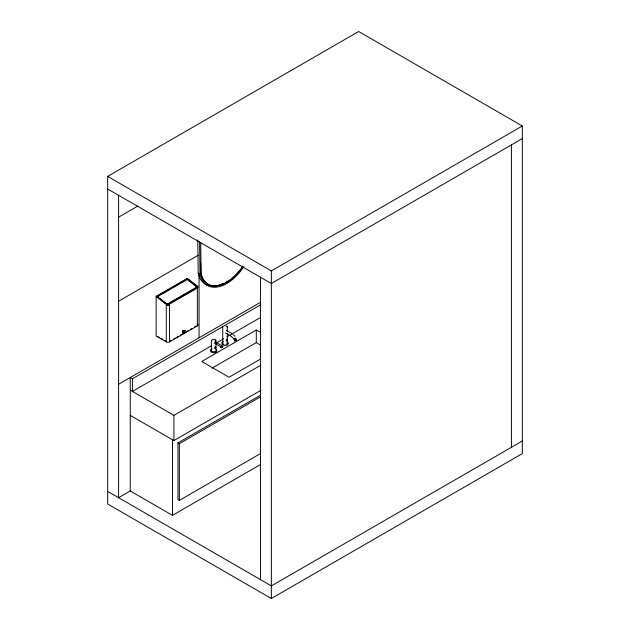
<?xml version="1.0" encoding="UTF-8"?>
<svg xmlns="http://www.w3.org/2000/svg" width="630" height="630" viewBox="0 0 630 630"><rect width="100%" height="100%" fill="white"/><g stroke="black" fill="none" stroke-linecap="round" stroke-linejoin="round"><path stroke-width="0.94" d="M107.675 189L107.675 176.4L358.651 31.5L522.325 126L522.325 453.6L271.349 598.5L107.675 504L107.675 189L271.349 283.5L522.325 138.6M130.505 490.817L118.582 497.7L118.582 195.3M211.373 340.791L212.704 339.428L215.531 339.869M215.956 340.791L215.539 339.869M227.304 327.246L227.233 326.765M522.325 126L271.349 270.9L271.349 598.5M183.834 332.231L183.653 332.545M183.275 331.852L182.936 332.073L183.495 331.616M184.787 331.065C184.425 330.711 184.488 331.333 184.582 330.766M183.511 332.577C182.991 331.852 184.149 333.034 183.448 332.199M183.716 331.734L183.677 331.246L183.677 331.711L184.259 331.372M183.645 331.498L183.306 331.923L183.346 331.482M220.602 347.366L220.862 347.043L220.776 347.61M221.248 347.413L220.768 347.036M183.401 332.364L182.968 332.939L183.023 332.443M183.393 332.231L183.18 332.774L183.613 332.057M184.039 331.545L184.409 331.191M183.984 331.577L184.133 331.026M156.555 297.612L156.996 296.352L166.651 303.817L168.344 304.093L197.347 287.343L197.529 288.43L196.875 287.815L196.875 288.445L197.347 286.839L187.22 278.397L156.122 296.352L156.122 336.042L166.273 341.901A2.315 1.339 0 0 0 169.541 341.901L197.371 325.836L197.371 288.036A2.315 1.339 0 0 0 197.371 286.146L187.22 278.397L187.22 279.531L197.347 287.469M169.163 303.817L168.509 305.455L168.344 304.093L167.281 305.448L167.47 304.093L167.47 304.723L166.651 304.447L166.651 303.817L166.273 304.101L166.273 341.901M220.846 347.469C219.618 346.091 222.437 347.847 221.602 347.138M214.531 342.184L215.058 341.814M167.304 305.455L168.344 304.093L168.344 304.723L169.163 304.447M234.651 340.491L234.62 340.932L235.329 340.72M235.966 338.94L235.226 339.767L234.092 339.696M235.943 339.956L235.982 339.161M236.51 340.058L235.321 340.743M214.98 347.051C213.775 351.642 217.649 345.579 214.987 347.036M236.045 339.247L234.218 340.011M234.423 340.531L234.699 340.885M234.903 340.609L236.116 340.05L235.856 339.428M220.846 346.973L220.563 347.461M235.376 338.066L234.903 338.31M236.069 339.932L235.612 340.145M118.582 217.185L138.072 205.939M118.582 301.227L198.214 255.252M156.555 296.604L187.22 278.901L196.93 286.398A2.315 1.339 0 0 1 196.93 288.288M187.22 279.531L156.996 296.982L156.996 296.352L156.122 296.352L166.273 304.101A2.315 1.339 0 0 0 169.541 304.101L197.371 288.036M166.651 304.447L196.875 286.996L196.875 286.366L187.22 278.901M182.621 330.718L182.661 331.152L182.684 330.679M182.873 330.789L182.724 331.12M183.07 330.915L183.33 330.671M183.771 330.514L183.771 330.711M182.944 330.994L183.574 330.766M183.031 330.892L183.031 331.301L183.125 330.884M183.535 331.01L184.015 330.781M184.992 330.482L185.031 330.97L185.031 330.506M169.541 341.397L171.202 340.436M173.691 339.003L175.353 338.042M177.014 337.082L178.676 336.129M180.33 335.168L188.63 330.372M190.291 329.419L191.953 328.458M194.442 327.025L196.103 326.064M118.582 384.261L260.678 302.227M260.284 464.656L172.494 515.34L130.26 490.959L130.26 377.52L132.442 378.78L260.3 304.959M211.711 345.649L132.442 391.419L132.442 378.78M215.98 343.192L223.65 338.767M227.06 336.798L260.3 317.599M260.56 332.459L256.292 329.994L201.734 361.494L229.013 377.244L260.56 359.037M211.964 368.188L256.292 342.594L260.56 345.059M130.26 390.159L173.911 415.359L260.851 365.164M130.26 415.359L173.911 440.559L260.851 390.364M260.261 453.702L179.361 500.409L177.944 499.59L177.944 442.89L260.544 395.199M177.944 442.89L179.361 443.709L260.261 397.002M522.325 441L271.349 585.9L107.675 491.4M215.137 351.453L214.98 351.524A2.3 1.331 0 0 1 212.034 351.382M234.943 338.318L234.132 338.641M197.371 286.146L196.875 286.366L196.93 287.406M221.429 347.413L220.72 347.248M220.626 347.555L221.65 347.634M234.549 340.531L235.439 340.263M234.171 338.601L233.588 338.601M220.862 346.476L221.484 346.445M233.958 338.664L233.557 338.735M214.444 343.145L222.059 347.539C224.264 346.76 221.5 345.39 222.02 347.516M215.153 341.822L222.807 346.232M236.258 339.743L236.014 340.129M234.651 340.633L234.344 340.035M226.32 326.001L227.233 326.757M107.675 176.4L271.349 270.9M197.757 239.873L198.206 273.121L200.033 274.176A38.635 22.31 -60 0 0 243.841 266.695M226.446 330.466L232.439 333.924M225.611 332.979L230.832 335.995M183.59 330.978L183.716 330.49M157.366 336.255L159.799 337.656M161.414 338.593L163.036 339.531M164.65 340.46L166.273 341.397M231.147 336.192L232.777 337.94M163.28 301.794L165.525 303.526M160.705 299.849L162.934 301.573M156.996 296.352L166.273 304.101M233.549 334.719L234.927 336.255M228.265 342.98L228.052 342.657A3.638 2.103 0 0 0 227.745 342.358M235.856 339.153L236.195 339.83M235.683 339.538L235.864 340.224M235.47 339.657L235.691 340.318M235.226 339.767L235.486 340.413M234.974 339.861L235.187 340.365M234.738 339.948L234.943 340.444M234.518 340.003L234.73 340.507M220.705 347.169L220.681 346.728M197.347 286.839L197.529 288.005M227.304 326.994L227.304 331.931M228.383 343.311C228.288 345.468 225.264 345.634 223.658 345.185A3.638 2.103 0 0 1 221.98 344.216L221.91 342.562A3.15 1.819 0 0 1 222.563 342.019M200.702 242.251L201.127 273.546A37.083 21.412 -60 0 0 242.558 267.159M200.655 262.6L200.797 273.357A37.083 21.412 -60 0 0 200.962 274.058M199.6 241.904L200.033 274.176M511.418 144.9L511.418 447.3M260.442 277.2L260.442 579.6M256.292 329.994L256.292 342.594M227.304 333.577L227.304 343.185A2.3 1.331 0 0 1 226.643 344.011L226.327 344.153A2.3 1.331 0 0 1 225.981 344.271M222.721 327.017L222.721 343.185M215.956 340.554L215.956 350.556A2.3 1.331 0 0 1 215.547 351.201M211.373 340.562L211.373 350.556M199.064 275.279L199.064 337.798M184.787 330.6L184.771 331.12M179.361 443.709L179.361 500.409M173.911 415.359L173.911 440.559M172.494 439.74L172.494 515.34M169.541 304.101L169.541 341.901M211.775 351.201A2.3 1.331 0 0 1 211.578 351.005M216.389 349.729A3.638 2.103 0 0 1 216.696 350.028C218.051 352.422 213.948 353.257 212.31 352.556A3.638 2.103 0 0 1 210.633 351.587L210.562 349.933A3.15 1.819 0 0 1 210.845 349.642M211.207 349.39A3.15 1.819 0 0 1 212.16 349.012M224.036 344.271A2.3 1.331 0 0 1 222.925 343.634M223.004 341.807A3.15 1.819 0 0 1 223.508 341.641M197.371 323.946A2.315 1.339 0 0 1 197.371 325.836M197.529 324.293A2.315 1.339 0 0 1 197.529 324.986M242.786 266.143A37.083 21.412 -60 0 1 202.616 278.491M202.325 277.909A37.083 21.412 -60 0 1 201.34 275.412M227.107 281.106A38.635 22.31 -60 0 1 226.375 281.594M222.673 283.665A38.635 22.31 -60 0 1 219.744 284.902M219.019 285.146A38.635 22.31 -60 0 1 216.169 285.878M213.42 286.201A38.635 22.31 -60 0 1 211.444 286.17M209.554 285.91A38.635 22.31 -60 0 1 208.947 285.768M208.357 285.603A38.635 22.31 -60 0 1 198.206 273.121M227.013 340.688C225.123 343.011 227.28 336.522 227.013 340.688"/></g></svg>
